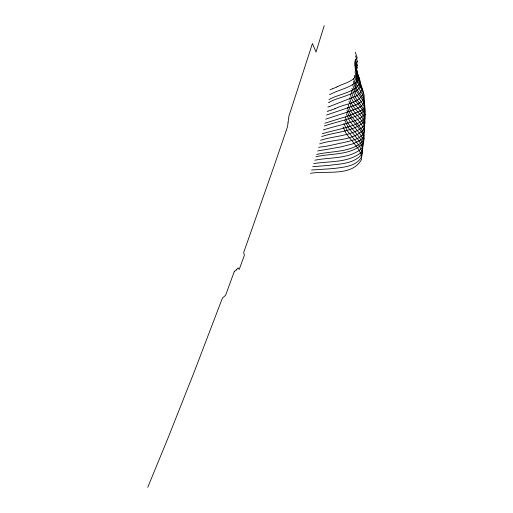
<?xml version="1.0" encoding="UTF-8"?>
<svg xmlns="http://www.w3.org/2000/svg" width="513" height="513" viewBox="0 0 513 513"><rect width="100%" height="100%" fill="white"/><g stroke="black" fill="none" stroke-linecap="round" stroke-linejoin="round"><path stroke-width="0.77" d="M288.024 122.825L288.896 116.188L312.411 43.573L316.027 52.069L324.19 25.65M288.017 122.902L287.53 126.673L274.423 165.058L243.649 252.627L244.419 255.179L239.212 269.466L238.083 267.824L237.115 268.972A4.053 1.263 -80 0 1 236.519 270.005M234.152 271.871L225.566 295.341L222.68 297.809L221.763 299.784L194.44 371.335L167.982 438.108L147.738 487.35M234.184 271.781L235.307 270.543A9.17 2.86 -80 0 0 235.621 270.357L235.839 270.191A6.772 2.11 -80 0 1 236.249 269.96L236.339 269.96A5.669 1.77 -80 0 0 236.455 269.934L236.519 269.902M360.421 153.047C347.205 163.051 329.205 160.986 313.732 163.621M329.519 94.758C338.689 89.583 350.417 88.165 357.862 80.432A24.887 11.248 19.5 0 0 358.536 78.553C358.138 75.225 353.957 70.832 357.465 67.748L355.362 61.74M328.955 99.593C338.734 93.956 352.393 93.302 359.498 83.978A27.991 12.645 19.5 0 0 359.619 83.638L359.677 83.465A26.875 12.145 19.5 0 0 359.902 82.118C359.356 74.738 352.835 67.876 355.214 60.284A24.99 11.292 19.5 0 1 355.342 60.059L355.381 59.989A23.508 10.626 19.5 0 1 357.298 58.046L355.265 52.23M337.714 86.569L336.643 87.05M337.516 86.659C344.345 82.792 359.337 80.727 356.003 69.621M336.451 87.133L332.834 88.672M330.051 89.833L332.655 88.749M329.109 102.299C338.958 96.829 352.162 96.053 359.876 87.466C362.223 80.342 355.798 72.66 355.535 65.42A20.706 9.356 19.5 0 1 357.523 61.804M328.57 102.504L329 102.337M334.912 108.75C343.825 103.895 357.189 104.081 362.851 94.552A30.196 13.646 19.5 0 0 362.941 94.277A29.029 13.12 19.5 0 0 363.018 93.994L363.044 93.898A28.273 12.774 19.5 0 0 363.121 93.507A27.266 12.325 19.5 0 0 363.127 91.577A29.574 13.364 19.5 0 0 363.037 91.045C362.325 85.338 354.945 80.907 357.234 75.013L355.086 68.877M335.156 108.66L331.302 110.038M349.334 111.379C354.816 108.961 364.07 107.659 364.339 100.048A31.678 14.313 19.5 0 0 364.333 99.702L364.307 99.387A31.678 14.313 19.5 0 0 364.224 98.72L363.031 95.226L360.421 90.987M349.064 111.475L346.66 112.321M330.013 106.306L356.625 95.944L360.44 92.782L361.902 88.948A30.043 13.575 19.5 0 0 361.915 88.653L361.235 85.107L358.831 80.24M325.697 119.176L346.39 112.411M329.776 106.39L327.897 107.044M347.634 107.91L326.512 115.021M347.372 107.999C352.873 105.678 359.825 104.575 363.396 99.285A29.895 13.511 19.5 0 0 363.999 97.694L364.044 97.496A30.581 13.819 19.5 0 0 364.121 96.995L364.14 96.79A31.184 14.095 19.5 0 0 364.166 96.277L364.166 96.066A31.543 14.255 19.5 0 0 364.153 95.745L364.14 95.533A31.665 14.306 19.5 0 0 364.108 95.206L364.076 94.995A30.793 13.915 19.5 0 0 364.018 94.661L362.499 90.666L357.465 82.516M331.052 110.122L328.801 110.891M324.844 123.223L349.327 115.598L361.344 110.455A30.504 13.787 19.5 0 0 363.467 108.378A32.05 14.479 19.5 0 0 363.755 107.916A33.005 14.915 19.5 0 0 364.134 107.153L364.179 107.05A33.114 14.967 19.5 0 0 364.288 106.755C366.404 99.208 358.767 94.065 356.189 87.8A29.754 13.447 19.5 0 1 355.496 84.106L353.675 78.855M328.551 110.975L327.166 111.424M324.222 126.025C334.078 122.652 344.338 120.561 354.073 116.842C358.901 115.034 365.66 112.123 364.846 105.838A32.582 14.723 19.5 0 0 364.801 105.466A32.685 14.774 19.5 0 0 364.692 104.896L364.64 104.658A32.582 14.723 19.5 0 0 364.544 104.299L362.588 100.073L356.298 90.916L353.252 81.323M323.312 129.911C333.187 126.769 343.37 124.672 353.188 121.35C358.016 119.523 364.224 117.06 365.121 111.27A33.832 15.294 19.5 0 0 365.16 110.93A32.89 14.864 19.5 0 0 365.179 110.59A31.524 14.249 19.5 0 0 364.506 106.98L360.421 100.49M322.369 133.713C332.623 130.687 343.178 128.705 353.31 125.275C357.984 123.389 364.031 121.145 365.153 115.572A35.224 15.922 19.5 0 0 365.205 115.233L365.243 114.771A34.377 15.537 19.5 0 0 365.262 114.425M321.625 136.586C335.329 131.905 351.578 132.085 363.236 122.652A33.518 15.146 19.5 0 0 364.268 121.222A34.833 15.743 19.5 0 0 364.807 119.965L364.967 119.414A35.403 15.999 19.5 0 0 365.038 119.08L365.076 118.849A35.718 16.14 19.5 0 0 365.128 118.503A36 16.269 19.5 0 0 365.179 117.798C364.185 107.275 352.508 101.702 351.341 90.948M347.769 141.601C353.906 139.818 362.293 138.35 364.41 131.302C366.032 123.255 358.747 117.394 354.297 111.783A36.68 16.576 19.5 0 1 353.983 111.359L351.232 106.717L348.955 101.17M347.423 141.691L326.627 146.224A33.185 14.992 19.5 0 1 325.531 146.397L321.016 146.962A31.338 14.165 19.5 0 0 318.65 147.417M320.638 140.267C334.514 135.708 351.091 136.33 362.986 126.878A35.397 15.999 19.5 0 0 363.242 126.608M319.637 143.909C333.912 138.85 353.399 141.415 364.006 128.987A36.487 16.487 19.5 0 0 364.153 128.667C367.404 116.021 351.213 109.711 349.719 97.829M317.624 150.982L340.632 146.955L352.784 143.877L360.273 140.325L362.537 138.189L363.922 135.663A38.841 17.551 19.5 0 0 364.063 135.188C365.711 122.46 350.43 116.451 348.237 104.614M316.579 154.503C331.815 150.739 350.616 152.848 362.749 141.357A38.18 17.256 19.5 0 0 363.217 140.6M315.886 156.773C331.315 153.06 350.815 155.715 362.781 143.499A35.493 16.038 19.5 0 0 363.877 138.587M314.815 160.223C330.128 157.1 348.308 159.267 361.216 148.95A38.379 17.346 19.5 0 0 362.364 147.366A38.994 17.622 19.5 0 0 362.806 146.449A38.61 17.448 19.5 0 0 362.941 146.096L363.159 145.371A38.776 17.525 19.5 0 0 363.242 144.999L363.326 144.493A39.148 17.692 19.5 0 0 363.371 144.108A39.655 17.923 19.5 0 0 363.403 143.717C363.525 138.279 360.004 133.669 356.631 129.751M334.072 168.476C343.71 167.129 356.317 166.481 361.562 156.895A39.693 17.936 19.5 0 0 361.697 156.536M312.718 166.712L329.295 165.321M333.636 168.514L333.206 168.559M329.724 165.282C340.401 163.903 353.04 163.698 360.915 155.292A39.681 17.936 19.5 0 0 361.223 154.843A39.982 18.07 19.5 0 0 361.665 154.073A39.02 17.634 19.5 0 0 361.832 153.727A39.681 17.936 19.5 0 0 362.031 153.259L362.197 152.771A39.982 18.07 19.5 0 0 362.409 151.912A40.136 18.141 19.5 0 0 362.569 150.604A39.847 18.006 19.5 0 0 362.576 150.206C362.46 144.948 359.01 140.575 355.74 136.759M332.77 168.597L311.603 170.034M310.474 173.323C326.23 170.457 351.617 176.767 361.28 159.915A36.538 16.512 19.5 0 0 361.364 155.208L361.28 154.92A40.841 18.455 19.5 0 0 361.152 154.477L358.677 149.341L354.406 143.787M356.554 122.754L351.02 115.752L347.481 108.044M356.824 123.049L361.87 129.751L364.044 135.881A39.572 17.884 19.5 0 1 364.083 136.285L364.102 136.554A35.795 16.172 19.5 0 1 363.23 140.607M354.137 143.48L346.531 134.207L342.992 126.923M356.368 129.443L349.885 121.446L346.23 113.7M354.804 139.966L347.506 131.059L343.896 123.646M355.477 136.452L348.372 127.756L344.755 120.254M355.073 140.273L359.664 146.397L361.928 151.893A39.103 17.673 19.5 0 1 362.011 152.323A37.225 16.82 19.5 0 1 361.71 156.536M360.209 100.227L355.714 93.732L352.655 84.818M360.254 90.743L356.958 85.536M358.767 80.131C357.458 77.598 354.925 73.981 357.349 71.378L355.227 65.311M346.987 110.276C349.597 121.485 361.928 127.205 363.864 138.581M355.522 55.917L357.599 61.842M355.445 59.521L357.542 65.491M354.913 71.878L357.074 78.053M354.265 75.36L356.279 81.092M351.956 88.294L355.567 97.714L364.147 109.82A35.307 15.954 19.5 0 1 364.326 110.205A33.14 14.973 19.5 0 1 365.262 114.425M350.533 94.392C351.969 105.62 364.993 111.321 365.032 122.729A32.691 14.774 19.5 0 1 363.262 126.615M345.467 117.118C348.186 129.468 364.525 135.836 362.62 149.418A39.257 17.743 19.5 0 1 362.467 149.899A37.231 16.826 19.5 0 1 360.427 153.047M357.555 82.529A20.065 9.067 19.5 0 1 356.92 77.995M357.016 85.543A24.143 10.908 19.5 0 1 356.195 81.067M356.086 69.71A19.526 8.824 19.5 0 1 357.381 65.414"/></g></svg>
